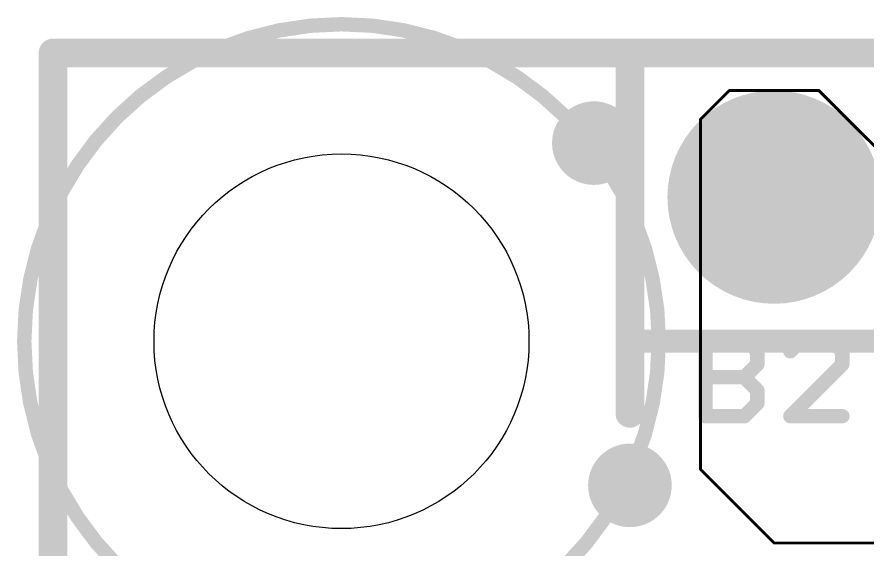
# Model space of a CAD drawing. Extents: x -0.3 to 20.6, y -0.3 to 38.4.
# Drawn here: x -0.32 to 7.18, y 33.72 to 38.42 of the extents above; entities that cross this region are included whole.
import ezdxf

# ---------------------------------------------------------------- set-up
doc = ezdxf.new("R2010")
doc.units = 0
for name, color, linetype in [('1', 12, 'CONTINUOUS'), ('16', 132, 'CONTINUOUS'), ('17', 110, 'CONTINUOUS'), ('18', 110, 'CONTINUOUS'), ('20', 53, 'CONTINUOUS'), ('21', 41, 'CONTINUOUS'), ('22', 40, 'CONTINUOUS'), ('39', 12, 'CONTINUOUS')]:
    doc.layers.add(name, color=color, linetype=linetype)

# ---------------------------------------------------------------- blocks, each defined once
blk = doc.blocks.new('ROUNDP')
at = {"const_width": 0.5}
blk.add_lwpolyline([(0, -0.25, 1), (0, 0.25, 1), (0, -0.25)], format="xyb", dxfattribs=at)
blk = doc.blocks.new('ROUNDV')
at = {"const_width": 0.5}
blk.add_lwpolyline([(0, -0.25, 1), (0, 0.25, 1), (0, -0.25)], format="xyb", dxfattribs=at)

msp = doc.modelspace()

# ---------------------------------------------------------------- linework, layer by layer
at = {"layer": '1'}
for points, const_width in [([(0, 38.1), (0, 0)], 0.254), ([(20.32, 38.1), (0, 38.1)], 0.254), ([(5.9563, 37.7698), (5.7023, 37.5158)], 0.0254), ([(6.7437, 37.7698), (5.9563, 37.7698)], 0.0254), ([(7.6581, 36.8554), (6.7437, 37.7698)], 0.0254), ([(5.7023, 37.5158), (5.7023, 34.4297)], 0.0254), ([(5.7023, 34.4297), (6.35, 33.782)], 0.0254), ([(6.35, 33.782), (8.89, 33.782)], 0.0254)]:
    msp.add_lwpolyline(points, dxfattribs=dict(at, const_width=const_width))
for points, const_width in [([(0.0635, 38.1, 1), (-0.0635, 38.1)], 0.127), ([(0, 38.1635, 1), (0, 38.0365)], 0.127), ([(5.9563, 37.7762, 1), (5.9563, 37.7635)], 0.0127), ([(5.9608, 37.7653, 1), (5.9518, 37.7743)], 0.0127), ([(6.7482, 37.7743, 1), (6.7392, 37.7653)], 0.0127), ([(6.7437, 37.7635, 1), (6.7437, 37.7762)], 0.0127), ([(5.7087, 37.5158, 1), (5.6959, 37.5158)], 0.0127), ([(5.6978, 37.5203, 1), (5.7068, 37.5113)], 0.0127), ([(5.6959, 34.4297, 1), (5.7087, 34.4297)], 0.0127), ([(5.7068, 34.4342, 1), (5.6978, 34.4252)], 0.0127), ([(6.35, 33.7884, 1), (6.35, 33.7757)], 0.0127), ([(6.3455, 33.7775, 1), (6.3545, 33.7865)], 0.0127)]:
    msp.add_lwpolyline(points, format="xyb", dxfattribs=dict(at, const_width=const_width))
at = {"layer": '16', "const_width": 0.254}
for points in [[(0, 38.1), (0, 0)], [(20.32, 38.1), (0, 38.1)]]:
    msp.add_lwpolyline(points, dxfattribs=at)
at = {"layer": '16', "const_width": 0.127}
for points in [[(0.0635, 38.1, 1), (-0.0635, 38.1)], [(0, 38.1635, 1), (0, 38.0365)]]:
    msp.add_lwpolyline(points, format="xyb", dxfattribs=at)
at = {"layer": '20', "const_width": 0.2032}
for points in [[(20.32, 38.1), (0, 38.1)], [(0, 38.1), (0, 0)]]:
    msp.add_lwpolyline(points, dxfattribs=at)
at = {"layer": '20', "const_width": 0.1016}
for points in [[(0, 38.1508, 1), (0, 38.0492)], [(0.0508, 38.1, 1), (-0.0508, 38.1)]]:
    msp.add_lwpolyline(points, format="xyb", dxfattribs=at)
at = {"layer": '20'}
msp.add_circle((2.54, 35.56), 1.651, dxfattribs=at)
at = {"layer": '21'}
for points, const_width in [([(5.08, 37.973), (5.08, 34.925)], 0.254), ([(5.7445, 34.8996), (5.7445, 35.586)], 0.127), ([(5.7445, 35.586), (6.0877, 35.586)], 0.127), ([(6.0877, 35.586), (6.2021, 35.4716)], 0.127), ([(6.6073, 35.586), (6.4929, 35.4716)], 0.127), ([(6.8361, 35.586), (6.6073, 35.586)], 0.127), ([(6.9505, 35.4716), (6.8361, 35.586)], 0.127), ([(6.2021, 35.4716), (6.2021, 35.3572)], 0.127), ([(6.9505, 35.3572), (6.9505, 35.4716)], 0.127), ([(6.2021, 35.3572), (6.0877, 35.2428)], 0.127), ([(6.4929, 34.8996), (6.9505, 35.3572)], 0.127), ([(5.7445, 35.2428), (6.0877, 35.2428)], 0.127), ([(6.0877, 35.2428), (6.2021, 35.1284)], 0.127), ([(6.2021, 35.1284), (6.2021, 35.014)], 0.127), ([(6.2021, 35.014), (6.0877, 34.8996)], 0.127), ([(6.0877, 34.8996), (5.7445, 34.8996)], 0.127), ([(6.9505, 34.8996), (6.4929, 34.8996)], 0.127)]:
    msp.add_lwpolyline(points, dxfattribs=dict(at, const_width=const_width))
for points, const_width in [([(5.1435, 37.973, 1), (5.0165, 37.973)], 0.127), ([(5.7762, 35.586, 1), (5.7127, 35.586)], 0.0635), ([(5.7445, 35.6177, 1), (5.7445, 35.5542)], 0.0635), ([(6.1101, 35.6084, 1), (6.0652, 35.5635)], 0.0635), ([(6.0877, 35.5542, 1), (6.0877, 35.6177)], 0.0635), ([(6.6073, 35.6177, 1), (6.6073, 35.5542)], 0.0635), ([(6.6297, 35.5635, 1), (6.5848, 35.6084)], 0.0635), ([(6.8585, 35.6084, 1), (6.8136, 35.5635)], 0.0635), ([(6.8361, 35.5542, 1), (6.8361, 35.6177)], 0.0635), ([(6.2338, 35.4716, 1), (6.1703, 35.4716)], 0.0635), ([(6.1796, 35.4491, 1), (6.2245, 35.494)], 0.0635), ([(6.4704, 35.494, 1), (6.5153, 35.4491)], 0.0635), ([(6.9822, 35.4716, 1), (6.9187, 35.4716)], 0.0635), ([(6.928, 35.4491, 1), (6.9729, 35.494)], 0.0635), ([(6.1703, 35.3572, 1), (6.2338, 35.3572)], 0.0635), ([(6.2245, 35.3347, 1), (6.1796, 35.3796)], 0.0635), ([(6.9187, 35.3572, 1), (6.9822, 35.3572)], 0.0635), ([(6.9729, 35.3347, 1), (6.928, 35.3796)], 0.0635), ([(5.7445, 35.2745, 1), (5.7445, 35.211)], 0.0635), ([(6.1101, 35.2652, 1), (6.0652, 35.2203)], 0.0635), ([(6.0652, 35.2652, 1), (6.1101, 35.2203)], 0.0635), ([(6.0877, 35.211, 1), (6.0877, 35.2745)], 0.0635), ([(6.2338, 35.1284, 1), (6.1703, 35.1284)], 0.0635), ([(6.1796, 35.1059, 1), (6.2245, 35.1508)], 0.0635), ([(6.2245, 34.9915, 1), (6.1796, 35.0364)], 0.0635), ([(6.1703, 35.014, 1), (6.2338, 35.014)], 0.0635), ([(5.0165, 34.925, 1), (5.1435, 34.925)], 0.127), ([(5.7445, 34.9314, 1), (5.7445, 34.8678)], 0.0635), ([(5.7127, 34.8996, 1), (5.7762, 34.8996)], 0.0635), ([(6.0652, 34.9221, 1), (6.1101, 34.8771)], 0.0635), ([(6.0877, 34.8678, 1), (6.0877, 34.9314)], 0.0635), ([(6.4704, 34.9221, 1), (6.5153, 34.8771)], 0.0635), ([(6.4929, 34.9314, 1), (6.4929, 34.8678)], 0.0635), ([(6.9505, 34.8678, 1), (6.9505, 34.9314)], 0.0635)]:
    msp.add_lwpolyline(points, format="xyb", dxfattribs=dict(at, const_width=const_width))
at = {"layer": '22'}
for points, const_width in [([(5.08, 37.973), (5.08, 36.195)], 0.254), ([(15.24, 35.56), (5.08, 35.56)], 0.2032)]:
    msp.add_lwpolyline(points, dxfattribs=dict(at, const_width=const_width))
for points, const_width in [([(5.1435, 37.973, 1), (5.0165, 37.973)], 0.127), ([(5.0165, 36.195, 1), (5.1435, 36.195)], 0.127), ([(5.08, 35.6108, 1), (5.08, 35.5092)], 0.1016)]:
    msp.add_lwpolyline(points, format="xyb", dxfattribs=dict(at, const_width=const_width))
at = {"layer": '39', "const_width": 0.127}
msp.add_lwpolyline([(2.54, 32.766, 1), (2.54, 38.354, 1), (2.54, 32.766)], format="xyb", dxfattribs=at)

# ---------------------------------------------------------------- block references
at = {"layer": '17', "xscale": 1.8796, "yscale": 1.8796, "rotation": 270}
msp.add_blockref('ROUNDP', (6.35, 36.83), dxfattribs=at)
msp.add_blockref('ROUNDP', (6.35, 36.83), dxfattribs=at)
at = {"layer": '18', "xscale": 0.7366, "yscale": 0.7366}
for p in [(4.7625, 37.3062), (4.7625, 37.3062), (5.08, 34.29), (5.08, 34.29)]:
    msp.add_blockref('ROUNDV', p, dxfattribs=at)

doc.saveas('drawing.dxf')
